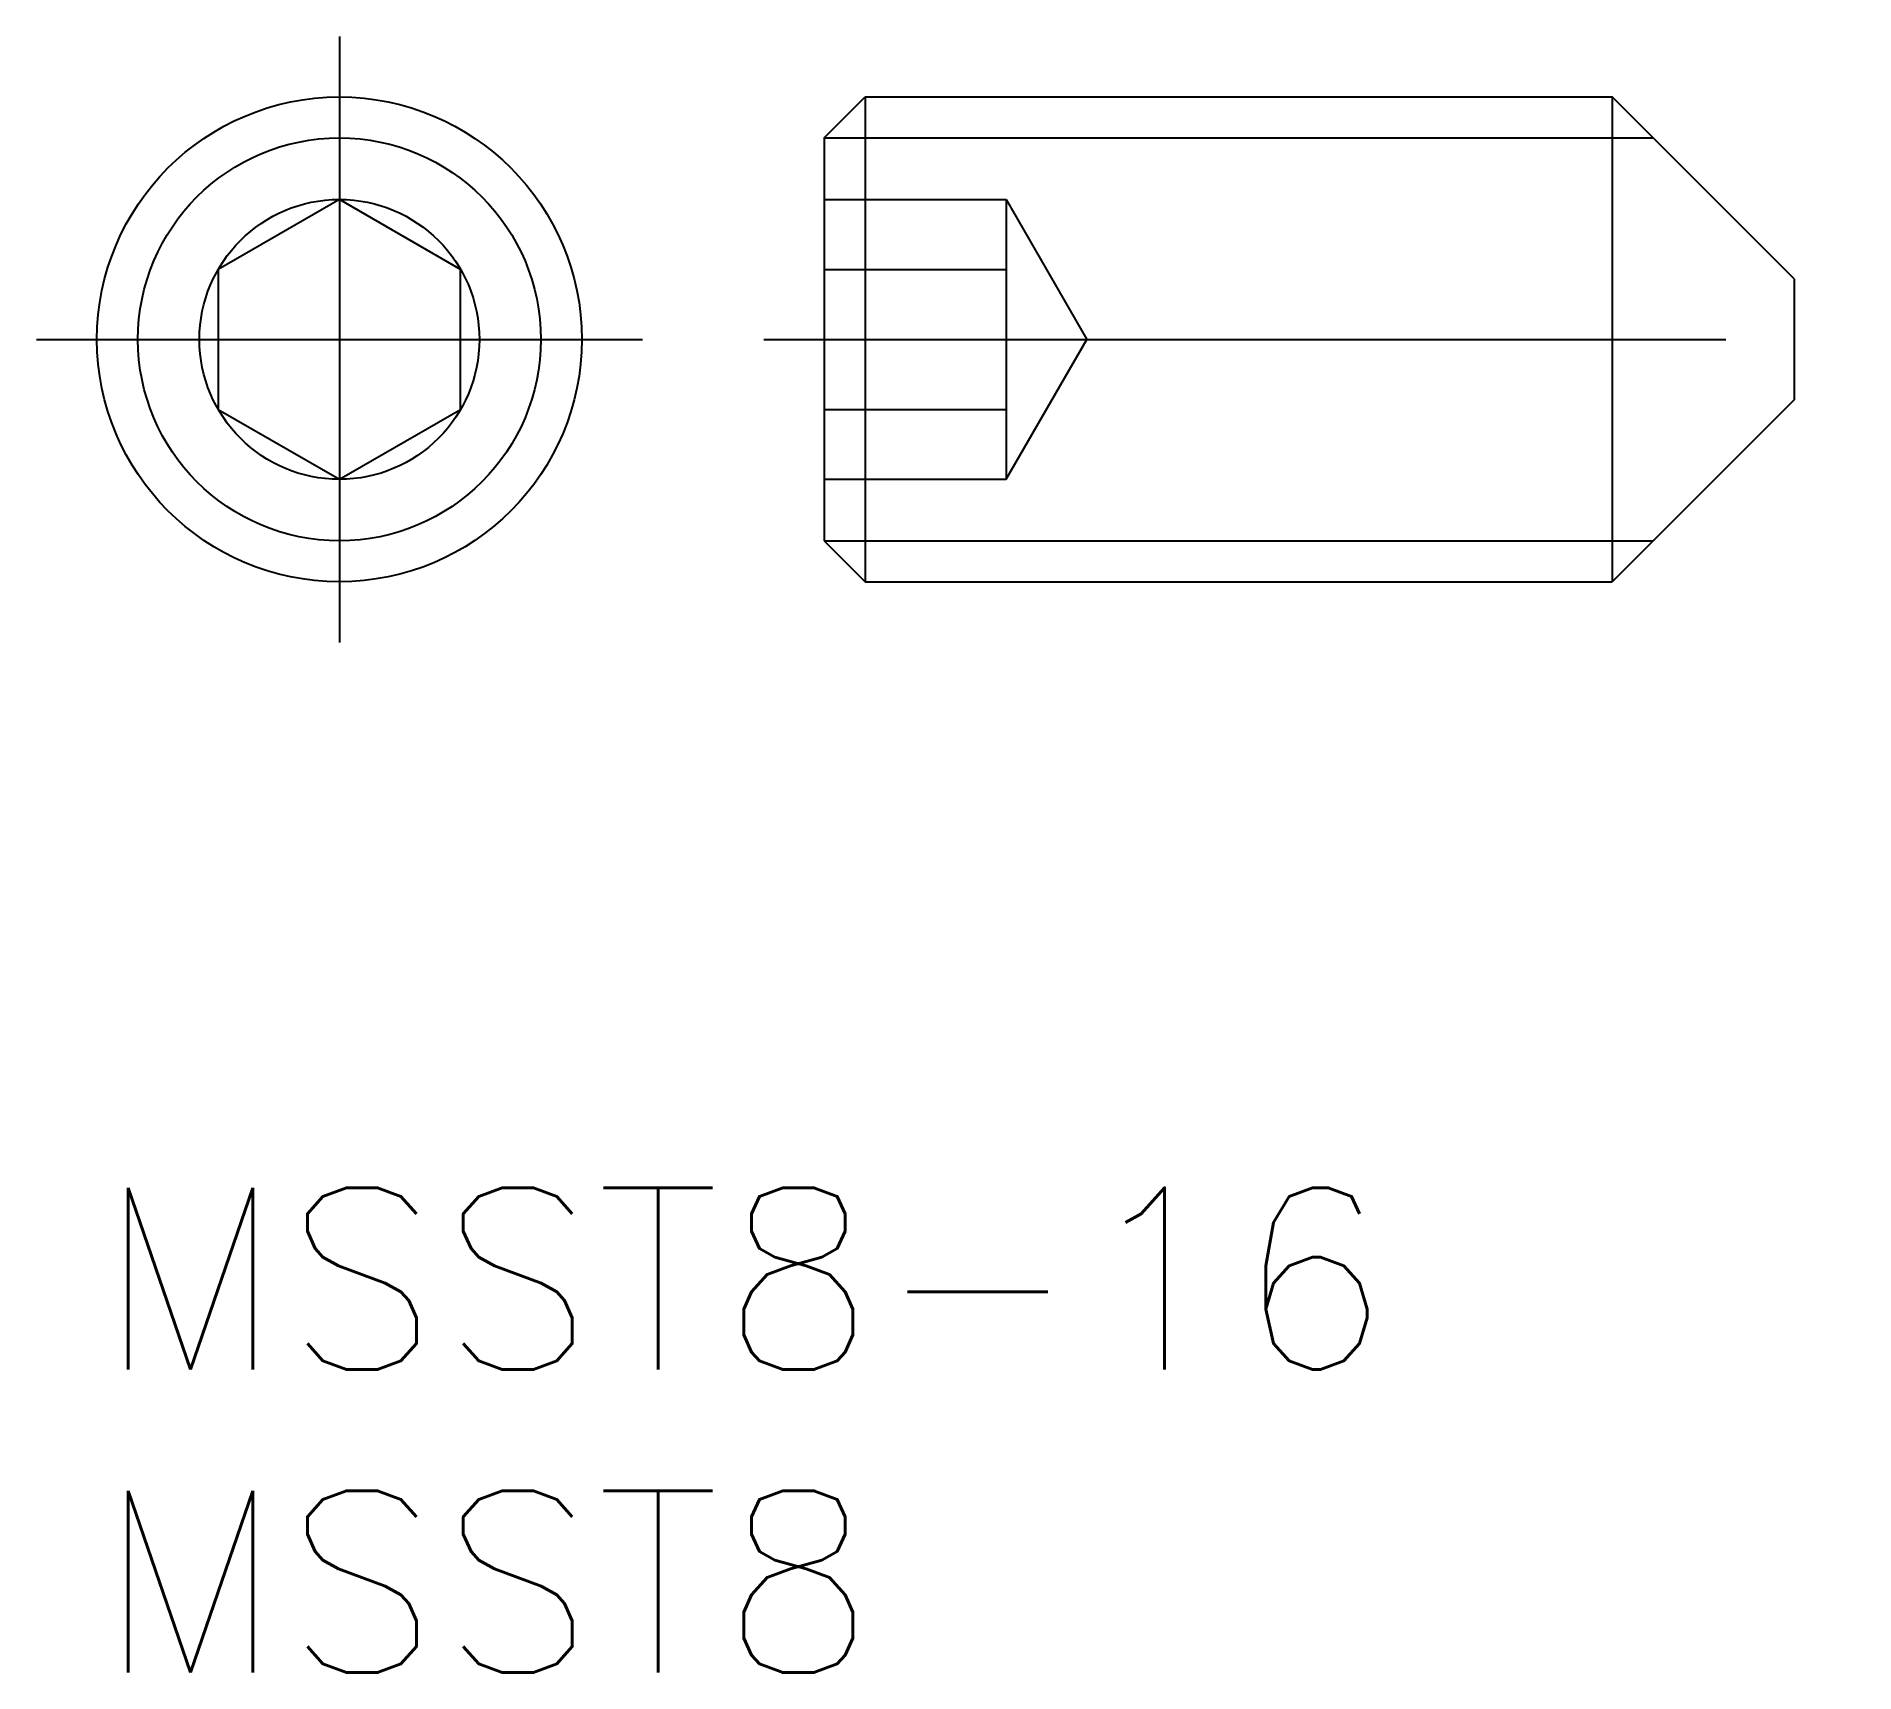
# Model space of a CAD drawing. Extents: x -1 to 29, y -8 to 19.
import ezdxf

# ---------------------------------------------------------------- set-up
doc = ezdxf.new("R2010")
doc.units = 0
doc.header["$LTSCALE"] = 0.5
doc.linetypes.add('CENTER', pattern=[50.8, 31.75, -6.35, 6.35, -6.35])
doc.linetypes.add('DASHED', pattern=[19.05, 12.7, -6.35])
for name, color, linetype in [('MSM_CENTER', 1, 'CENTER'), ('MSM_CONTINUOUS', 7, 'CONTINUOUS'), ('MSM_DASHED', 4, 'DASHED'), ('MSM_NARROW', 5, 'CONTINUOUS'), ('MSM_PART_NUMBER', 7, 'CONTINUOUS')]:
    doc.layers.add(name, color=color, linetype=linetype)
doc.styles.get("Standard").update_dxf_attribs({"font": 'txt.shx', "height": 1, "bigfont": 'bigfont.shx'})

# ---------------------------------------------------------------- blocks, each defined once
blk = doc.blocks.new('*U3')
at = {"layer": 'MSM_PART_NUMBER'}
blk.add_text('MSST8-16', height=3, dxfattribs=at).set_placement((0, -3))
blk = doc.blocks.new('*U4')
at = {"layer": 'MSM_PART_NUMBER'}
blk.add_text('MSST8', height=3, dxfattribs=at).set_placement((0, -8))

msp = doc.modelspace()

# ---------------------------------------------------------------- linework, layer by layer
at = {"layer": 'MSM_CENTER'}
for p, q in [((4, 19), (4, 9)), ((-1, 14), (9, 14)), ((11, 14), (29, 14))]:
    msp.add_line(p, q, dxfattribs=at)
at = {"layer": 'MSM_CONTINUOUS'}
for p, q in [((12, 17.323), (12.676, 18)), ((12.676, 18), (25, 18)), ((12.676, 18), (12.676, 10)), ((25, 18), (25, 10)), ((28, 15), (25, 18)), ((12, 17.323), (12, 10.676)), ((4, 16.309), (2, 15.155)), ((6, 15.155), (4, 16.309)), ((2, 15.155), (2, 12.845)), ((6, 12.845), (6, 15.155)), ((28, 15), (28, 13)), ((28, 13), (25, 10)), ((2, 12.845), (4, 11.691)), ((4, 11.691), (6, 12.845)), ((12, 10.676), (12.676, 10)), ((12.676, 10), (25, 10))]:
    msp.add_line(p, q, dxfattribs=at)
for radius in [4, 2.309]:
    msp.add_circle((4, 14), radius, dxfattribs=at)
at = {"layer": 'MSM_DASHED'}
for p, q in [((12, 16.309), (15, 16.309)), ((15, 16.309), (15, 11.691)), ((15, 16.309), (16.333, 14)), ((12, 15.155), (15, 15.155)), ((15, 11.691), (16.333, 14)), ((12, 12.845), (15, 12.845)), ((12, 11.691), (15, 11.691))]:
    msp.add_line(p, q, dxfattribs=at)
at = {"layer": 'MSM_NARROW'}
for p, q in [((12, 17.323), (25.676, 17.323)), ((12, 10.676), (25.676, 10.676))]:
    msp.add_line(p, q, dxfattribs=at)
msp.add_circle((4, 14), 3.324, dxfattribs=at)

# ---------------------------------------------------------------- block references
at = {"layer": 'MSM_CONTINUOUS'}
for name in ['*U3', '*U4']:
    msp.add_blockref(name, (0, 0), dxfattribs=at)

doc.saveas('drawing.dxf')
